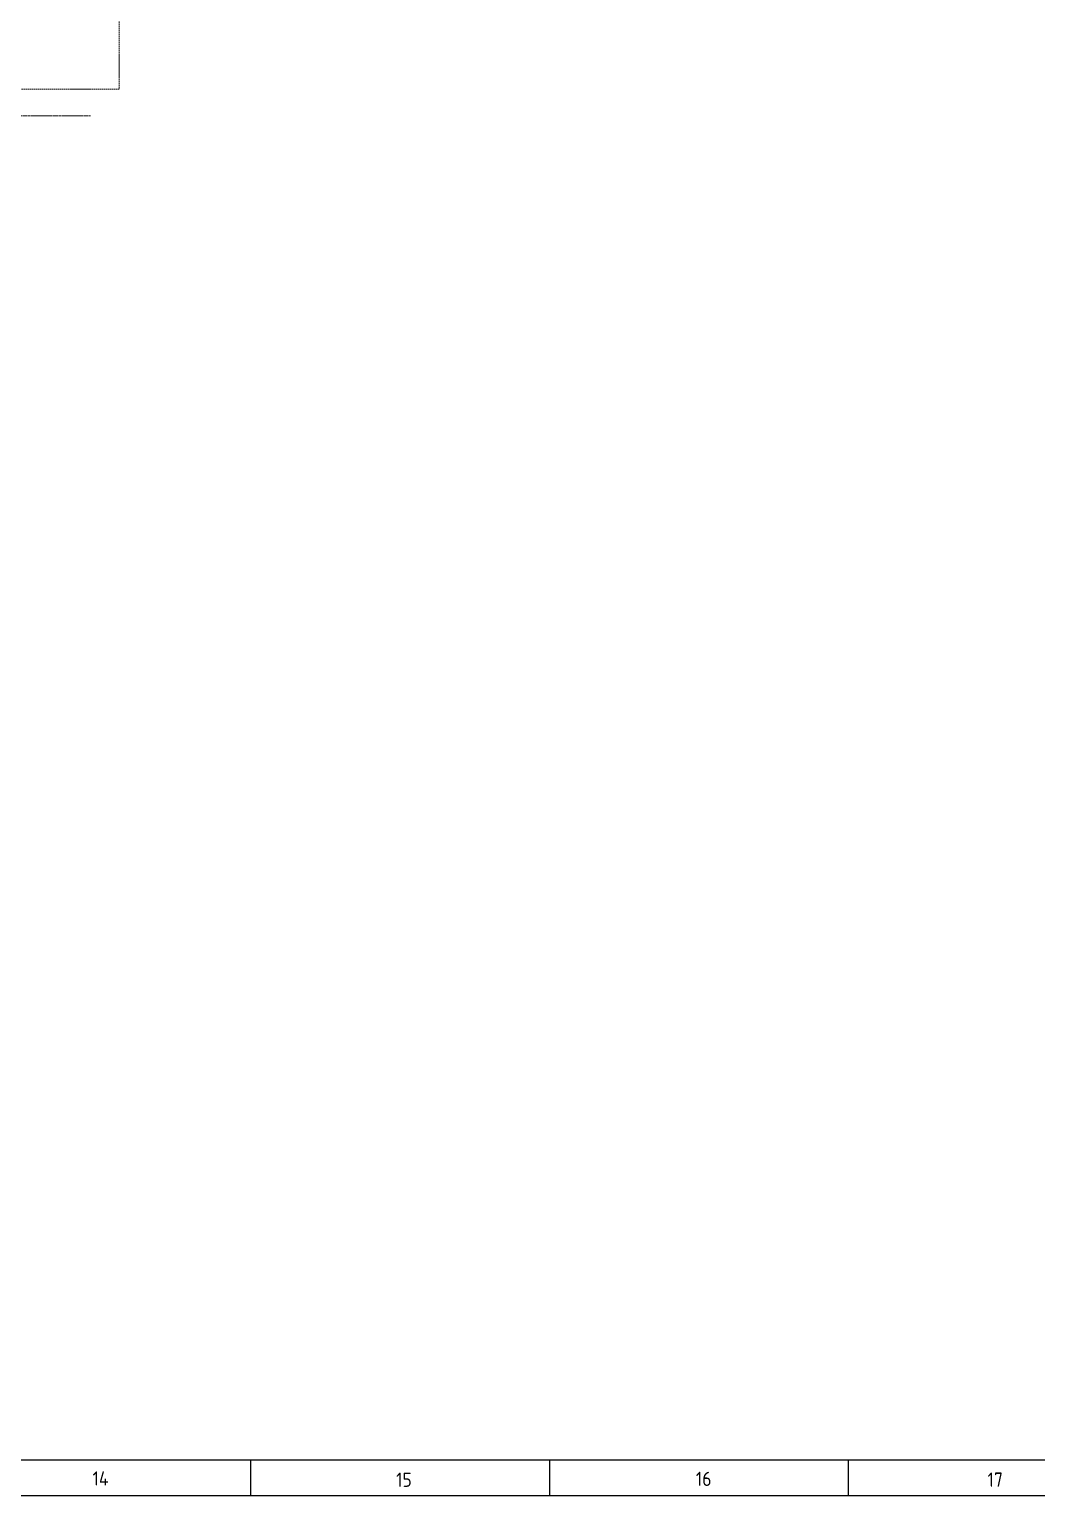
# Model space of a CAD drawing. Header units: inches. Extents: x 985 to 11353, y 526 to 2181.
# Drawn here: x 7268 to 7533.7, y 1067.5 to 1454.1 of the extents above; entities that cross this region are included whole.
import ezdxf

# ---------------------------------------------------------------- set-up
doc = ezdxf.new("R2010")
doc.units = ezdxf.units.IN
doc.header["$MEASUREMENT"] = 0
doc.linetypes.add('DASH', pattern=[0.35, 0.25, -0.1])
doc.linetypes.add('PHANTOMX2', pattern=[5, 2.5, -0.5, 0.5, -0.5, 0.5, -0.5])
doc.layers.add('CABLE ROUTE FOR TOTAL PLANE-EMBED 2_DWG$0$SILICAGEL BORDER', color=7, linetype='Continuous')
doc.layers.add('grid', color=9, linetype='Continuous', lineweight=13)
doc.layers.add('Porch', color=90, linetype='Continuous', lineweight=15)
doc.styles.get("Standard").update_dxf_attribs({"font": 'isocp3.shx'})

# ---------------------------------------------------------------- blocks, each defined once
blk = doc.blocks.new('240A1')
at = {"color": 0, "lineweight": -3}
for p, q in [((1045863.67, 286251.35), (1045863.67, 286246.35)), ((1045905.72, 286251.35), (1045905.72, 286246.35)), ((1045947.77, 286251.35), (1045947.77, 286246.35))]:
    blk.add_line(p, q, dxfattribs=at)
at = {"color": 5, "lineweight": -3}
blk.add_lwpolyline([(1045274.97, 286840.35), (1046115.97, 286840.35), (1046115.97, 286246.35), (1045274.97, 286246.35)], close=True, dxfattribs=at)
at = {"color": 0, "lineweight": -3}
blk.add_lwpolyline([(1045279.97, 286835.35), (1046110.97, 286835.35), (1046110.97, 286251.35), (1045279.97, 286251.35)], close=True, dxfattribs=at)
at = {"lineweight": -3, "char_height": 2, "attachment_point": 1}
for s, insert in [('14', (1045841.46, 286249.77)), ('15', (1045884.16, 286249.59)), ('16', (1045926.33, 286249.71)), ('17', (1045967.36, 286249.61))]:
    blk.add_mtext_dynamic_manual_height_columns(s, width=2, gutter_width=1, heights=[0], dxfattribs=dict(at, insert=insert))

msp = doc.modelspace()

# ---------------------------------------------------------------- linework, layer by layer
at = {"layer": 'grid', "linetype": 'PHANTOMX2', "ltscale": 0.2}
msp.add_line((7284.15, 1431.28), (6515.44, 1431.28), dxfattribs=at)
at = {"layer": 'Porch', "linetype": 'DASH', "ltscale": 1.5}
msp.add_lwpolyline([(7221.69, 1606.28), (7291.7, 1606.28), (7291.7, 1438.28), (7221.69, 1438.28)], dxfattribs=at)

# ---------------------------------------------------------------- block references
at = {"layer": 'CABLE ROUTE FOR TOTAL PLANE-EMBED 2_DWG$0$SILICAGEL BORDER', "color": 7, "xscale": 1.875, "yscale": 1.875, "zscale": 1.875}
msp.add_blockref('240A1', (-1953668.07, -535644.44), dxfattribs=at)

doc.saveas('drawing.dxf')
